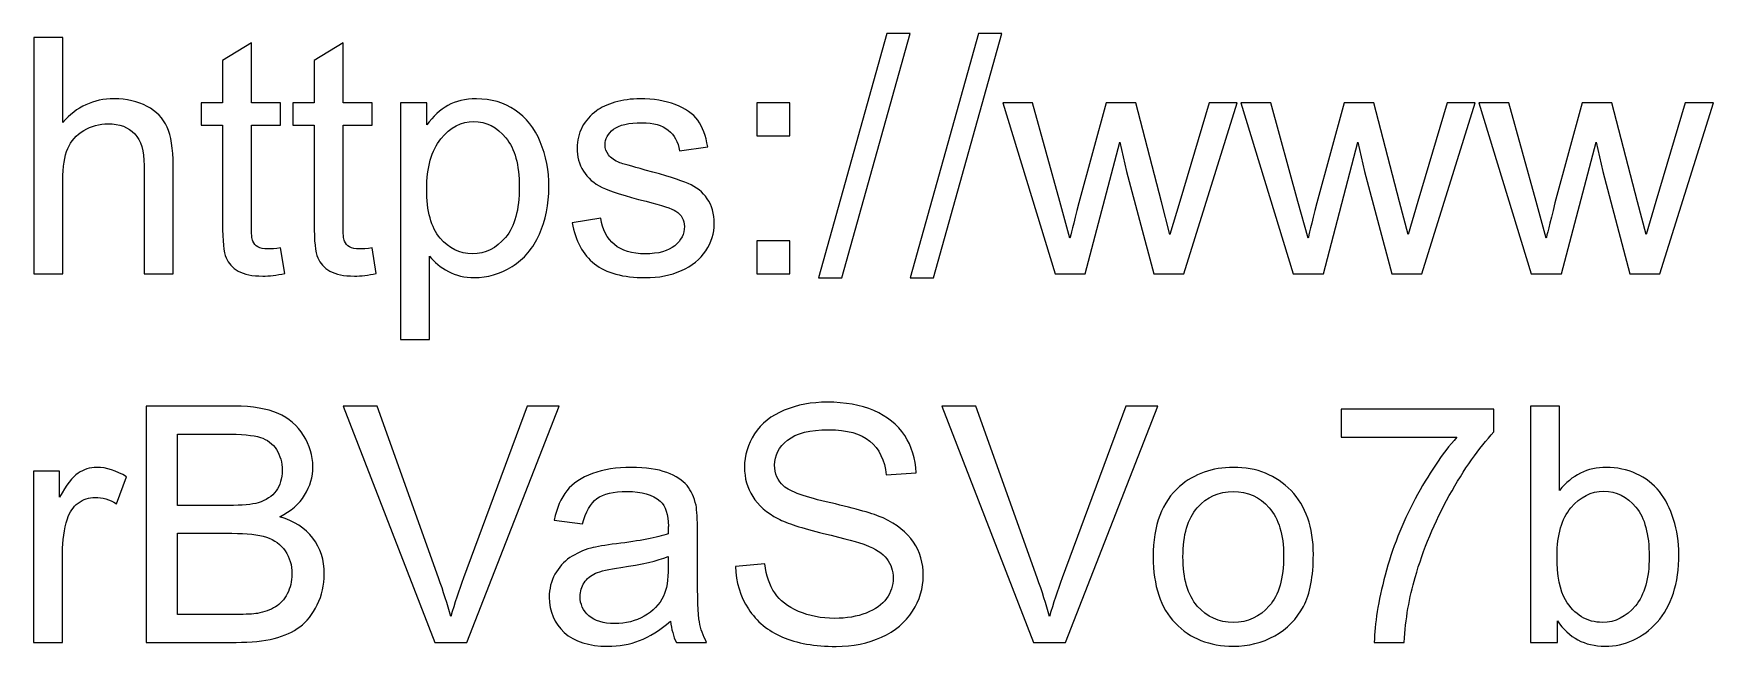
# Model space of a CAD drawing. Header units: centimetres. Extents: x -10.2 to 6.7, y -0.5 to 0.4.
# Drawn here: x -10.218 to -8.062, y -0.388 to 0.398 of the extents above; entities that cross this region are included whole.
import ezdxf

# ---------------------------------------------------------------- set-up
doc = ezdxf.new("R2010")
doc.units = ezdxf.units.CM
doc.header["$MEASUREMENT"] = 0
doc.layers.add('Layer 1', color=7, linetype='Continuous')

msp = doc.modelspace()

# ---------------------------------------------------------------- linework, layer by layer
at = {"layer": 'Layer 1', "color": 250}
for points, knots in [([(-10.21806, 0.08968), (-10.21806, 0.08968), (-10.21806, 0.39271), (-10.21806, 0.39271), (-10.21806, 0.39271), (-10.21806, 0.39271), (-10.18088, 0.39271), (-10.18088, 0.39271), (-10.18088, 0.39271), (-10.18088, 0.39271), (-10.18088, 0.28399), (-10.18088, 0.28399), (-10.18088, 0.28399), (-10.16352, 0.3041), (-10.14158, 0.31419), (-10.11512, 0.31419), (-10.11512, 0.31419), (-10.09889, 0.31419), (-10.08478, 0.31094), (-10.07279, 0.30452), (-10.07279, 0.30452), (-10.06079, 0.29817), (-10.05219, 0.28928), (-10.04703, 0.27799), (-10.04703, 0.27799), (-10.04188, 0.2667), (-10.03927, 0.25026), (-10.03927, 0.22881), (-10.03927, 0.22881), (-10.03927, 0.22881), (-10.03927, 0.08968), (-10.03927, 0.08968), (-10.03927, 0.08968), (-10.03927, 0.08968), (-10.07653, 0.08968), (-10.07653, 0.08968), (-10.07653, 0.08968), (-10.07653, 0.08968), (-10.07653, 0.22881), (-10.07653, 0.22881), (-10.07653, 0.22881), (-10.07653, 0.24737), (-10.08055, 0.26092), (-10.08859, 0.26938), (-10.08859, 0.26938), (-10.09664, 0.27785), (-10.10806, 0.28215), (-10.12281, 0.28215), (-10.12281, 0.28215), (-10.13382, 0.28215), (-10.14419, 0.27926), (-10.15393, 0.27355), (-10.15393, 0.27355), (-10.16366, 0.26783), (-10.17058, 0.26007), (-10.17467, 0.25026), (-10.17467, 0.25026), (-10.17883, 0.24053), (-10.18088, 0.22698), (-10.18088, 0.20976), (-10.18088, 0.20976), (-10.18088, 0.20976), (-10.18088, 0.08968), (-10.18088, 0.08968), (-10.18088, 0.08968), (-10.18088, 0.08968), (-10.21806, 0.08968), (-10.21806, 0.08968)], [0, 0, 0, 0, 0.0588235, 0.0588235, 0.0588235, 0.0588235, 0.1176471, 0.1176471, 0.1176471, 0.1176471, 0.1764706, 0.1764706, 0.1764706, 0.1764706, 0.2352941, 0.2352941, 0.2352941, 0.2352941, 0.2941176, 0.2941176, 0.2941176, 0.2941176, 0.3529412, 0.3529412, 0.3529412, 0.3529412, 0.4117647, 0.4117647, 0.4117647, 0.4117647, 0.4705882, 0.4705882, 0.4705882, 0.4705882, 0.5294118, 0.5294118, 0.5294118, 0.5294118, 0.5882353, 0.5882353, 0.5882353, 0.5882353, 0.6470588, 0.6470588, 0.6470588, 0.6470588, 0.7058824, 0.7058824, 0.7058824, 0.7058824, 0.7647059, 0.7647059, 0.7647059, 0.7647059, 0.8235294, 0.8235294, 0.8235294, 0.8235294, 0.8823529, 0.8823529, 0.8823529, 0.8823529, 0.9411765, 0.9411765, 0.9411765, 0.9411765, 1, 1, 1, 1]), ([(-9.21059, 0.08453), (-9.21059, 0.08453), (-9.12275, 0.39786), (-9.12275, 0.39786), (-9.12275, 0.39786), (-9.12275, 0.39786), (-9.09297, 0.39786), (-9.09297, 0.39786), (-9.09297, 0.39786), (-9.09297, 0.39786), (-9.1806, 0.08453), (-9.1806, 0.08453), (-9.1806, 0.08453), (-9.1806, 0.08453), (-9.21059, 0.08453), (-9.21059, 0.08453)], [0, 0, 0, 0, 0.25, 0.25, 0.25, 0.25, 0.5, 0.5, 0.5, 0.5, 0.75, 0.75, 0.75, 0.75, 1, 1, 1, 1]), ([(-9.09297, 0.08453), (-9.09297, 0.08453), (-9.00513, 0.39786), (-9.00513, 0.39786), (-9.00513, 0.39786), (-9.00513, 0.39786), (-8.97535, 0.39786), (-8.97535, 0.39786), (-8.97535, 0.39786), (-8.97535, 0.39786), (-9.06298, 0.08453), (-9.06298, 0.08453), (-9.06298, 0.08453), (-9.06298, 0.08453), (-9.09297, 0.08453), (-9.09297, 0.08453)], [0, 0, 0, 0, 0.25, 0.25, 0.25, 0.25, 0.5, 0.5, 0.5, 0.5, 0.75, 0.75, 0.75, 0.75, 1, 1, 1, 1]), ([(-9.90141, 0.12298), (-9.90141, 0.12298), (-9.89605, 0.0901), (-9.89605, 0.0901), (-9.89605, 0.0901), (-9.90649, 0.08792), (-9.91588, 0.08679), (-9.92413, 0.08679), (-9.92413, 0.08679), (-9.93768, 0.08679), (-9.94812, 0.0889), (-9.9556, 0.09321), (-9.9556, 0.09321), (-9.96301, 0.09744), (-9.96823, 0.10309), (-9.97126, 0.11007), (-9.97126, 0.11007), (-9.97429, 0.11698), (-9.97585, 0.13166), (-9.97585, 0.15396), (-9.97585, 0.15396), (-9.97585, 0.15396), (-9.97585, 0.28025), (-9.97585, 0.28025), (-9.97585, 0.28025), (-9.97585, 0.28025), (-10.00315, 0.28025), (-10.00315, 0.28025), (-10.00315, 0.28025), (-10.00315, 0.28025), (-10.00315, 0.30918), (-10.00315, 0.30918), (-10.00315, 0.30918), (-10.00315, 0.30918), (-9.97585, 0.30918), (-9.97585, 0.30918), (-9.97585, 0.30918), (-9.97585, 0.30918), (-9.97585, 0.36357), (-9.97585, 0.36357), (-9.97585, 0.36357), (-9.97585, 0.36357), (-9.93881, 0.38587), (-9.93881, 0.38587), (-9.93881, 0.38587), (-9.93881, 0.38587), (-9.93881, 0.30918), (-9.93881, 0.30918), (-9.93881, 0.30918), (-9.93881, 0.30918), (-9.90141, 0.30918), (-9.90141, 0.30918), (-9.90141, 0.30918), (-9.90141, 0.30918), (-9.90141, 0.28025), (-9.90141, 0.28025), (-9.90141, 0.28025), (-9.90141, 0.28025), (-9.93881, 0.28025), (-9.93881, 0.28025), (-9.93881, 0.28025), (-9.93881, 0.28025), (-9.93881, 0.15191), (-9.93881, 0.15191), (-9.93881, 0.15191), (-9.93881, 0.14126), (-9.93817, 0.13448), (-9.9369, 0.13145), (-9.9369, 0.13145), (-9.93556, 0.12841), (-9.93344, 0.12602), (-9.93048, 0.12418), (-9.93048, 0.12418), (-9.92752, 0.12242), (-9.92328, 0.1215), (-9.91778, 0.1215), (-9.91778, 0.1215), (-9.91362, 0.1215), (-9.90818, 0.12199), (-9.90141, 0.12298)], [0, 0, 0, 0, 0.05, 0.05, 0.05, 0.05, 0.1, 0.1, 0.1, 0.1, 0.15, 0.15, 0.15, 0.15, 0.2, 0.2, 0.2, 0.2, 0.25, 0.25, 0.25, 0.25, 0.3, 0.3, 0.3, 0.3, 0.35, 0.35, 0.35, 0.35, 0.4, 0.4, 0.4, 0.4, 0.45, 0.45, 0.45, 0.45, 0.5, 0.5, 0.5, 0.5, 0.55, 0.55, 0.55, 0.55, 0.6, 0.6, 0.6, 0.6, 0.65, 0.65, 0.65, 0.65, 0.7, 0.7, 0.7, 0.7, 0.75, 0.75, 0.75, 0.75, 0.8, 0.8, 0.8, 0.8, 0.85, 0.85, 0.85, 0.85, 0.9, 0.9, 0.9, 0.9, 0.95, 0.95, 0.95, 0.95, 1, 1, 1, 1]), ([(-9.78379, 0.12298), (-9.78379, 0.12298), (-9.77843, 0.0901), (-9.77843, 0.0901), (-9.77843, 0.0901), (-9.78887, 0.08792), (-9.79826, 0.08679), (-9.80651, 0.08679), (-9.80651, 0.08679), (-9.82006, 0.08679), (-9.8305, 0.0889), (-9.83798, 0.09321), (-9.83798, 0.09321), (-9.84539, 0.09744), (-9.85061, 0.10309), (-9.85364, 0.11007), (-9.85364, 0.11007), (-9.85667, 0.11698), (-9.85823, 0.13166), (-9.85823, 0.15396), (-9.85823, 0.15396), (-9.85823, 0.15396), (-9.85823, 0.28025), (-9.85823, 0.28025), (-9.85823, 0.28025), (-9.85823, 0.28025), (-9.88553, 0.28025), (-9.88553, 0.28025), (-9.88553, 0.28025), (-9.88553, 0.28025), (-9.88553, 0.30918), (-9.88553, 0.30918), (-9.88553, 0.30918), (-9.88553, 0.30918), (-9.85823, 0.30918), (-9.85823, 0.30918), (-9.85823, 0.30918), (-9.85823, 0.30918), (-9.85823, 0.36357), (-9.85823, 0.36357), (-9.85823, 0.36357), (-9.85823, 0.36357), (-9.82119, 0.38587), (-9.82119, 0.38587), (-9.82119, 0.38587), (-9.82119, 0.38587), (-9.82119, 0.30918), (-9.82119, 0.30918), (-9.82119, 0.30918), (-9.82119, 0.30918), (-9.78379, 0.30918), (-9.78379, 0.30918), (-9.78379, 0.30918), (-9.78379, 0.30918), (-9.78379, 0.28025), (-9.78379, 0.28025), (-9.78379, 0.28025), (-9.78379, 0.28025), (-9.82119, 0.28025), (-9.82119, 0.28025), (-9.82119, 0.28025), (-9.82119, 0.28025), (-9.82119, 0.15191), (-9.82119, 0.15191), (-9.82119, 0.15191), (-9.82119, 0.14126), (-9.82055, 0.13448), (-9.81928, 0.13145), (-9.81928, 0.13145), (-9.81794, 0.12841), (-9.81582, 0.12602), (-9.81286, 0.12418), (-9.81286, 0.12418), (-9.8099, 0.12242), (-9.80566, 0.1215), (-9.80016, 0.1215), (-9.80016, 0.1215), (-9.796, 0.1215), (-9.79056, 0.12199), (-9.78379, 0.12298)], [0, 0, 0, 0, 0.05, 0.05, 0.05, 0.05, 0.1, 0.1, 0.1, 0.1, 0.15, 0.15, 0.15, 0.15, 0.2, 0.2, 0.2, 0.2, 0.25, 0.25, 0.25, 0.25, 0.3, 0.3, 0.3, 0.3, 0.35, 0.35, 0.35, 0.35, 0.4, 0.4, 0.4, 0.4, 0.45, 0.45, 0.45, 0.45, 0.5, 0.5, 0.5, 0.5, 0.55, 0.55, 0.55, 0.55, 0.6, 0.6, 0.6, 0.6, 0.65, 0.65, 0.65, 0.65, 0.7, 0.7, 0.7, 0.7, 0.75, 0.75, 0.75, 0.75, 0.8, 0.8, 0.8, 0.8, 0.85, 0.85, 0.85, 0.85, 0.9, 0.9, 0.9, 0.9, 0.95, 0.95, 0.95, 0.95, 1, 1, 1, 1]), ([(-9.74738, 0.00558), (-9.74738, 0.00558), (-9.74738, 0.30918), (-9.74738, 0.30918), (-9.74738, 0.30918), (-9.74738, 0.30918), (-9.71351, 0.30918), (-9.71351, 0.30918), (-9.71351, 0.30918), (-9.71351, 0.30918), (-9.71351, 0.28067), (-9.71351, 0.28067), (-9.71351, 0.28067), (-9.70554, 0.29182), (-9.69651, 0.30022), (-9.68642, 0.30579), (-9.68642, 0.30579), (-9.6764, 0.31136), (-9.6642, 0.31419), (-9.64987, 0.31419), (-9.64987, 0.31419), (-9.63111, 0.31419), (-9.6146, 0.30932), (-9.60027, 0.29972), (-9.60027, 0.29972), (-9.58588, 0.29006), (-9.57508, 0.27644), (-9.56782, 0.25887), (-9.56782, 0.25887), (-9.56048, 0.2413), (-9.55681, 0.22204), (-9.55681, 0.20109), (-9.55681, 0.20109), (-9.55681, 0.17865), (-9.56083, 0.1584), (-9.56895, 0.14041), (-9.56895, 0.14041), (-9.57699, 0.12242), (-9.5887, 0.10866), (-9.60408, 0.09906), (-9.60408, 0.09906), (-9.61946, 0.08954), (-9.63562, 0.08474), (-9.65255, 0.08474), (-9.65255, 0.08474), (-9.66497, 0.08474), (-9.67605, 0.08735), (-9.68593, 0.09257), (-9.68593, 0.09257), (-9.6958, 0.09779), (-9.70385, 0.10443), (-9.7102, 0.1124), (-9.7102, 0.1124), (-9.7102, 0.1124), (-9.7102, 0.00558), (-9.7102, 0.00558), (-9.7102, 0.00558), (-9.7102, 0.00558), (-9.74738, 0.00558), (-9.74738, 0.00558)], [0, 0, 0, 0, 0.0666667, 0.0666667, 0.0666667, 0.0666667, 0.1333333, 0.1333333, 0.1333333, 0.1333333, 0.2, 0.2, 0.2, 0.2, 0.2666667, 0.2666667, 0.2666667, 0.2666667, 0.3333333, 0.3333333, 0.3333333, 0.3333333, 0.4, 0.4, 0.4, 0.4, 0.4666667, 0.4666667, 0.4666667, 0.4666667, 0.5333333, 0.5333333, 0.5333333, 0.5333333, 0.6, 0.6, 0.6, 0.6, 0.6666667, 0.6666667, 0.6666667, 0.6666667, 0.7333333, 0.7333333, 0.7333333, 0.7333333, 0.8, 0.8, 0.8, 0.8, 0.8666667, 0.8666667, 0.8666667, 0.8666667, 0.9333333, 0.9333333, 0.9333333, 0.9333333, 1, 1, 1, 1]), ([(-9.52683, 0.15523), (-9.52683, 0.15523), (-9.49007, 0.16101), (-9.49007, 0.16101), (-9.49007, 0.16101), (-9.48802, 0.14627), (-9.48224, 0.13498), (-9.47278, 0.12707), (-9.47278, 0.12707), (-9.4634, 0.11924), (-9.4502, 0.11529), (-9.4332, 0.11529), (-9.4332, 0.11529), (-9.41613, 0.11529), (-9.40343, 0.11882), (-9.39517, 0.12573), (-9.39517, 0.12573), (-9.38692, 0.13272), (-9.38275, 0.1409), (-9.38275, 0.15022), (-9.38275, 0.15022), (-9.38275, 0.15868), (-9.38642, 0.16524), (-9.39376, 0.17011), (-9.39376, 0.17011), (-9.39884, 0.17343), (-9.41154, 0.17759), (-9.43179, 0.18267), (-9.43179, 0.18267), (-9.45902, 0.18959), (-9.478, 0.19551), (-9.48852, 0.20059), (-9.48852, 0.20059), (-9.49903, 0.2056), (-9.50707, 0.21259), (-9.5125, 0.22148), (-9.5125, 0.22148), (-9.51794, 0.23037), (-9.52069, 0.24017), (-9.52069, 0.2509), (-9.52069, 0.2509), (-9.52069, 0.26071), (-9.51843, 0.26974), (-9.51392, 0.27806), (-9.51392, 0.27806), (-9.50947, 0.28646), (-9.50333, 0.29337), (-9.49564, 0.29888), (-9.49564, 0.29888), (-9.48986, 0.30311), (-9.48195, 0.30678), (-9.47201, 0.30974), (-9.47201, 0.30974), (-9.46199, 0.3127), (-9.45126, 0.31419), (-9.43983, 0.31419), (-9.43983, 0.31419), (-9.42262, 0.31419), (-9.40752, 0.31165), (-9.39447, 0.30671), (-9.39447, 0.30671), (-9.38141, 0.30177), (-9.37182, 0.29507), (-9.36561, 0.2866), (-9.36561, 0.2866), (-9.3594, 0.27806), (-9.35517, 0.26677), (-9.35284, 0.25259), (-9.35284, 0.25259), (-9.35284, 0.25259), (-9.38917, 0.24758), (-9.38917, 0.24758), (-9.38917, 0.24758), (-9.39087, 0.25887), (-9.39567, 0.26769), (-9.40357, 0.27404), (-9.40357, 0.27404), (-9.41147, 0.28039), (-9.42269, 0.28357), (-9.43715, 0.28357), (-9.43715, 0.28357), (-9.45423, 0.28357), (-9.46643, 0.28074), (-9.4737, 0.2751), (-9.4737, 0.2751), (-9.48104, 0.26945), (-9.48471, 0.26282), (-9.48471, 0.25527), (-9.48471, 0.25527), (-9.48471, 0.2504), (-9.48315, 0.2461), (-9.48012, 0.24222), (-9.48012, 0.24222), (-9.47709, 0.2382), (-9.47236, 0.23495), (-9.46587, 0.23227), (-9.46587, 0.23227), (-9.46213, 0.23093), (-9.45119, 0.22776), (-9.43299, 0.22282), (-9.43299, 0.22282), (-9.40667, 0.21576), (-9.38833, 0.21005), (-9.37796, 0.20553), (-9.37796, 0.20553), (-9.36751, 0.20109), (-9.35933, 0.19452), (-9.3534, 0.18599), (-9.3534, 0.18599), (-9.34748, 0.17745), (-9.34451, 0.16687), (-9.34451, 0.15417), (-9.34451, 0.15417), (-9.34451, 0.14175), (-9.34818, 0.13011), (-9.35538, 0.1191), (-9.35538, 0.1191), (-9.36265, 0.10817), (-9.37309, 0.0997), (-9.38671, 0.0937), (-9.38671, 0.0937), (-9.40032, 0.0877), (-9.41577, 0.08474), (-9.43299, 0.08474), (-9.43299, 0.08474), (-9.46156, 0.08474), (-9.48329, 0.09067), (-9.49825, 0.10252), (-9.49825, 0.10252), (-9.51321, 0.11437), (-9.52274, 0.13194), (-9.52683, 0.15523)], [0, 0, 0, 0, 0.030303, 0.030303, 0.030303, 0.030303, 0.0606061, 0.0606061, 0.0606061, 0.0606061, 0.0909091, 0.0909091, 0.0909091, 0.0909091, 0.1212121, 0.1212121, 0.1212121, 0.1212121, 0.1515152, 0.1515152, 0.1515152, 0.1515152, 0.1818182, 0.1818182, 0.1818182, 0.1818182, 0.2121212, 0.2121212, 0.2121212, 0.2121212, 0.2424242, 0.2424242, 0.2424242, 0.2424242, 0.2727273, 0.2727273, 0.2727273, 0.2727273, 0.3030303, 0.3030303, 0.3030303, 0.3030303, 0.3333333, 0.3333333, 0.3333333, 0.3333333, 0.3636364, 0.3636364, 0.3636364, 0.3636364, 0.3939394, 0.3939394, 0.3939394, 0.3939394, 0.4242424, 0.4242424, 0.4242424, 0.4242424, 0.4545455, 0.4545455, 0.4545455, 0.4545455, 0.4848485, 0.4848485, 0.4848485, 0.4848485, 0.5151515, 0.5151515, 0.5151515, 0.5151515, 0.5454545, 0.5454545, 0.5454545, 0.5454545, 0.5757576, 0.5757576, 0.5757576, 0.5757576, 0.6060606, 0.6060606, 0.6060606, 0.6060606, 0.6363636, 0.6363636, 0.6363636, 0.6363636, 0.6666667, 0.6666667, 0.6666667, 0.6666667, 0.6969697, 0.6969697, 0.6969697, 0.6969697, 0.7272727, 0.7272727, 0.7272727, 0.7272727, 0.7575758, 0.7575758, 0.7575758, 0.7575758, 0.7878788, 0.7878788, 0.7878788, 0.7878788, 0.8181818, 0.8181818, 0.8181818, 0.8181818, 0.8484848, 0.8484848, 0.8484848, 0.8484848, 0.8787879, 0.8787879, 0.8787879, 0.8787879, 0.9090909, 0.9090909, 0.9090909, 0.9090909, 0.9393939, 0.9393939, 0.9393939, 0.9393939, 0.969697, 0.969697, 0.969697, 0.969697, 1, 1, 1, 1]), ([(-9.28997, 0.26684), (-9.28997, 0.26684), (-9.28997, 0.30918), (-9.28997, 0.30918), (-9.28997, 0.30918), (-9.28997, 0.30918), (-9.24757, 0.30918), (-9.24757, 0.30918), (-9.24757, 0.30918), (-9.24757, 0.30918), (-9.24757, 0.26684), (-9.24757, 0.26684), (-9.24757, 0.26684), (-9.24757, 0.26684), (-9.28997, 0.26684), (-9.28997, 0.26684)], [0, 0, 0, 0, 0.25, 0.25, 0.25, 0.25, 0.5, 0.5, 0.5, 0.5, 0.75, 0.75, 0.75, 0.75, 1, 1, 1, 1]), ([(-8.90691, 0.08968), (-8.90691, 0.08968), (-8.97408, 0.30918), (-8.97408, 0.30918), (-8.97408, 0.30918), (-8.97408, 0.30918), (-8.93563, 0.30918), (-8.93563, 0.30918), (-8.93563, 0.30918), (-8.93563, 0.30918), (-8.9007, 0.18246), (-8.9007, 0.18246), (-8.9007, 0.18246), (-8.9007, 0.18246), (-8.88772, 0.13533), (-8.88772, 0.13533), (-8.88772, 0.13533), (-8.88716, 0.13773), (-8.88335, 0.15283), (-8.87636, 0.18063), (-8.87636, 0.18063), (-8.87636, 0.18063), (-8.84144, 0.30918), (-8.84144, 0.30918), (-8.84144, 0.30918), (-8.84144, 0.30918), (-8.8032, 0.30918), (-8.8032, 0.30918), (-8.8032, 0.30918), (-8.8032, 0.30918), (-8.77032, 0.1819), (-8.77032, 0.1819), (-8.77032, 0.1819), (-8.77032, 0.1819), (-8.75931, 0.13992), (-8.75931, 0.13992), (-8.75931, 0.13992), (-8.75931, 0.13992), (-8.74675, 0.18232), (-8.74675, 0.18232), (-8.74675, 0.18232), (-8.74675, 0.18232), (-8.70915, 0.30918), (-8.70915, 0.30918), (-8.70915, 0.30918), (-8.70915, 0.30918), (-8.67295, 0.30918), (-8.67295, 0.30918), (-8.67295, 0.30918), (-8.67295, 0.30918), (-8.7416, 0.08968), (-8.7416, 0.08968), (-8.7416, 0.08968), (-8.7416, 0.08968), (-8.78019, 0.08968), (-8.78019, 0.08968), (-8.78019, 0.08968), (-8.78019, 0.08968), (-8.81512, 0.22112), (-8.81512, 0.22112), (-8.81512, 0.22112), (-8.81512, 0.22112), (-8.82366, 0.25859), (-8.82366, 0.25859), (-8.82366, 0.25859), (-8.82366, 0.25859), (-8.86804, 0.08968), (-8.86804, 0.08968), (-8.86804, 0.08968), (-8.86804, 0.08968), (-8.90691, 0.08968), (-8.90691, 0.08968)], [0, 0, 0, 0, 0.0555556, 0.0555556, 0.0555556, 0.0555556, 0.1111111, 0.1111111, 0.1111111, 0.1111111, 0.1666667, 0.1666667, 0.1666667, 0.1666667, 0.2222222, 0.2222222, 0.2222222, 0.2222222, 0.2777778, 0.2777778, 0.2777778, 0.2777778, 0.3333333, 0.3333333, 0.3333333, 0.3333333, 0.3888889, 0.3888889, 0.3888889, 0.3888889, 0.4444444, 0.4444444, 0.4444444, 0.4444444, 0.5, 0.5, 0.5, 0.5, 0.5555556, 0.5555556, 0.5555556, 0.5555556, 0.6111111, 0.6111111, 0.6111111, 0.6111111, 0.6666667, 0.6666667, 0.6666667, 0.6666667, 0.7222222, 0.7222222, 0.7222222, 0.7222222, 0.7777778, 0.7777778, 0.7777778, 0.7777778, 0.8333333, 0.8333333, 0.8333333, 0.8333333, 0.8888889, 0.8888889, 0.8888889, 0.8888889, 0.9444444, 0.9444444, 0.9444444, 0.9444444, 1, 1, 1, 1]), ([(-8.6012, 0.08968), (-8.6012, 0.08968), (-8.66837, 0.30918), (-8.66837, 0.30918), (-8.66837, 0.30918), (-8.66837, 0.30918), (-8.62992, 0.30918), (-8.62992, 0.30918), (-8.62992, 0.30918), (-8.62992, 0.30918), (-8.59499, 0.18246), (-8.59499, 0.18246), (-8.59499, 0.18246), (-8.59499, 0.18246), (-8.58201, 0.13533), (-8.58201, 0.13533), (-8.58201, 0.13533), (-8.58145, 0.13773), (-8.57764, 0.15283), (-8.57065, 0.18063), (-8.57065, 0.18063), (-8.57065, 0.18063), (-8.53573, 0.30918), (-8.53573, 0.30918), (-8.53573, 0.30918), (-8.53573, 0.30918), (-8.49749, 0.30918), (-8.49749, 0.30918), (-8.49749, 0.30918), (-8.49749, 0.30918), (-8.46461, 0.1819), (-8.46461, 0.1819), (-8.46461, 0.1819), (-8.46461, 0.1819), (-8.4536, 0.13992), (-8.4536, 0.13992), (-8.4536, 0.13992), (-8.4536, 0.13992), (-8.44104, 0.18232), (-8.44104, 0.18232), (-8.44104, 0.18232), (-8.44104, 0.18232), (-8.40344, 0.30918), (-8.40344, 0.30918), (-8.40344, 0.30918), (-8.40344, 0.30918), (-8.36724, 0.30918), (-8.36724, 0.30918), (-8.36724, 0.30918), (-8.36724, 0.30918), (-8.43589, 0.08968), (-8.43589, 0.08968), (-8.43589, 0.08968), (-8.43589, 0.08968), (-8.47448, 0.08968), (-8.47448, 0.08968), (-8.47448, 0.08968), (-8.47448, 0.08968), (-8.50941, 0.22112), (-8.50941, 0.22112), (-8.50941, 0.22112), (-8.50941, 0.22112), (-8.51795, 0.25859), (-8.51795, 0.25859), (-8.51795, 0.25859), (-8.51795, 0.25859), (-8.56233, 0.08968), (-8.56233, 0.08968), (-8.56233, 0.08968), (-8.56233, 0.08968), (-8.6012, 0.08968), (-8.6012, 0.08968)], [0, 0, 0, 0, 0.0555556, 0.0555556, 0.0555556, 0.0555556, 0.1111111, 0.1111111, 0.1111111, 0.1111111, 0.1666667, 0.1666667, 0.1666667, 0.1666667, 0.2222222, 0.2222222, 0.2222222, 0.2222222, 0.2777778, 0.2777778, 0.2777778, 0.2777778, 0.3333333, 0.3333333, 0.3333333, 0.3333333, 0.3888889, 0.3888889, 0.3888889, 0.3888889, 0.4444444, 0.4444444, 0.4444444, 0.4444444, 0.5, 0.5, 0.5, 0.5, 0.5555556, 0.5555556, 0.5555556, 0.5555556, 0.6111111, 0.6111111, 0.6111111, 0.6111111, 0.6666667, 0.6666667, 0.6666667, 0.6666667, 0.7222222, 0.7222222, 0.7222222, 0.7222222, 0.7777778, 0.7777778, 0.7777778, 0.7777778, 0.8333333, 0.8333333, 0.8333333, 0.8333333, 0.8888889, 0.8888889, 0.8888889, 0.8888889, 0.9444444, 0.9444444, 0.9444444, 0.9444444, 1, 1, 1, 1]), ([(-8.29549, 0.08968), (-8.29549, 0.08968), (-8.36266, 0.30918), (-8.36266, 0.30918), (-8.36266, 0.30918), (-8.36266, 0.30918), (-8.32421, 0.30918), (-8.32421, 0.30918), (-8.32421, 0.30918), (-8.32421, 0.30918), (-8.28928, 0.18246), (-8.28928, 0.18246), (-8.28928, 0.18246), (-8.28928, 0.18246), (-8.2763, 0.13533), (-8.2763, 0.13533), (-8.2763, 0.13533), (-8.27574, 0.13773), (-8.27193, 0.15283), (-8.26494, 0.18063), (-8.26494, 0.18063), (-8.26494, 0.18063), (-8.23002, 0.30918), (-8.23002, 0.30918), (-8.23002, 0.30918), (-8.23002, 0.30918), (-8.19178, 0.30918), (-8.19178, 0.30918), (-8.19178, 0.30918), (-8.19178, 0.30918), (-8.1589, 0.1819), (-8.1589, 0.1819), (-8.1589, 0.1819), (-8.1589, 0.1819), (-8.14789, 0.13992), (-8.14789, 0.13992), (-8.14789, 0.13992), (-8.14789, 0.13992), (-8.13533, 0.18232), (-8.13533, 0.18232), (-8.13533, 0.18232), (-8.13533, 0.18232), (-8.09773, 0.30918), (-8.09773, 0.30918), (-8.09773, 0.30918), (-8.09773, 0.30918), (-8.06153, 0.30918), (-8.06153, 0.30918), (-8.06153, 0.30918), (-8.06153, 0.30918), (-8.13018, 0.08968), (-8.13018, 0.08968), (-8.13018, 0.08968), (-8.13018, 0.08968), (-8.16877, 0.08968), (-8.16877, 0.08968), (-8.16877, 0.08968), (-8.16877, 0.08968), (-8.2037, 0.22112), (-8.2037, 0.22112), (-8.2037, 0.22112), (-8.2037, 0.22112), (-8.21224, 0.25859), (-8.21224, 0.25859), (-8.21224, 0.25859), (-8.21224, 0.25859), (-8.25662, 0.08968), (-8.25662, 0.08968), (-8.25662, 0.08968), (-8.25662, 0.08968), (-8.29549, 0.08968), (-8.29549, 0.08968)], [0, 0, 0, 0, 0.0555556, 0.0555556, 0.0555556, 0.0555556, 0.1111111, 0.1111111, 0.1111111, 0.1111111, 0.1666667, 0.1666667, 0.1666667, 0.1666667, 0.2222222, 0.2222222, 0.2222222, 0.2222222, 0.2777778, 0.2777778, 0.2777778, 0.2777778, 0.3333333, 0.3333333, 0.3333333, 0.3333333, 0.3888889, 0.3888889, 0.3888889, 0.3888889, 0.4444444, 0.4444444, 0.4444444, 0.4444444, 0.5, 0.5, 0.5, 0.5, 0.5555556, 0.5555556, 0.5555556, 0.5555556, 0.6111111, 0.6111111, 0.6111111, 0.6111111, 0.6666667, 0.6666667, 0.6666667, 0.6666667, 0.7222222, 0.7222222, 0.7222222, 0.7222222, 0.7777778, 0.7777778, 0.7777778, 0.7777778, 0.8333333, 0.8333333, 0.8333333, 0.8333333, 0.8888889, 0.8888889, 0.8888889, 0.8888889, 0.9444444, 0.9444444, 0.9444444, 0.9444444, 1, 1, 1, 1]), ([(-9.71373, 0.19819), (-9.71373, 0.16997), (-9.70801, 0.14909), (-9.69658, 0.13554), (-9.69658, 0.13554), (-9.68515, 0.12206), (-9.67125, 0.11529), (-9.65502, 0.11529), (-9.65502, 0.11529), (-9.63851, 0.11529), (-9.62433, 0.12228), (-9.61255, 0.13632), (-9.61255, 0.13632), (-9.60077, 0.15029), (-9.59484, 0.17195), (-9.59484, 0.2013), (-9.59484, 0.2013), (-9.59484, 0.22931), (-9.60063, 0.25019), (-9.61213, 0.26416), (-9.61213, 0.26416), (-9.62363, 0.27806), (-9.63738, 0.28505), (-9.65333, 0.28505), (-9.65333, 0.28505), (-9.66921, 0.28505), (-9.68325, 0.27764), (-9.69545, 0.26282), (-9.69545, 0.26282), (-9.70766, 0.24801), (-9.71373, 0.22642), (-9.71373, 0.19819)], [0, 0, 0, 0, 0.125, 0.125, 0.125, 0.125, 0.25, 0.25, 0.25, 0.25, 0.375, 0.375, 0.375, 0.375, 0.5, 0.5, 0.5, 0.5, 0.625, 0.625, 0.625, 0.625, 0.75, 0.75, 0.75, 0.75, 0.875, 0.875, 0.875, 0.875, 1, 1, 1, 1]), ([(-9.28997, 0.08968), (-9.28997, 0.08968), (-9.28997, 0.13208), (-9.28997, 0.13208), (-9.28997, 0.13208), (-9.28997, 0.13208), (-9.24757, 0.13208), (-9.24757, 0.13208), (-9.24757, 0.13208), (-9.24757, 0.13208), (-9.24757, 0.08968), (-9.24757, 0.08968), (-9.24757, 0.08968), (-9.24757, 0.08968), (-9.28997, 0.08968), (-9.28997, 0.08968)], [0, 0, 0, 0, 0.25, 0.25, 0.25, 0.25, 0.5, 0.5, 0.5, 0.5, 0.75, 0.75, 0.75, 0.75, 1, 1, 1, 1]), ([(-10.07406, -0.38325), (-10.07406, -0.38325), (-10.07406, -0.08022), (-10.07406, -0.08022), (-10.07406, -0.08022), (-10.07406, -0.08022), (-9.96032, -0.08022), (-9.96032, -0.08022), (-9.96032, -0.08022), (-9.93718, -0.08022), (-9.91862, -0.08332), (-9.90465, -0.08939), (-9.90465, -0.08939), (-9.89061, -0.09553), (-9.87968, -0.10498), (-9.87178, -0.11775), (-9.87178, -0.11775), (-9.86387, -0.13045), (-9.85985, -0.14379), (-9.85985, -0.15776), (-9.85985, -0.15776), (-9.85985, -0.17067), (-9.86338, -0.18287), (-9.87043, -0.1943), (-9.87043, -0.1943), (-9.87742, -0.20573), (-9.88807, -0.21498), (-9.90225, -0.22203), (-9.90225, -0.22203), (-9.88391, -0.22739), (-9.86987, -0.23657), (-9.85999, -0.24948), (-9.85999, -0.24948), (-9.85011, -0.26246), (-9.84518, -0.27777), (-9.84518, -0.29541), (-9.84518, -0.29541), (-9.84518, -0.30959), (-9.84821, -0.32278), (-9.85421, -0.33499), (-9.85421, -0.33499), (-9.8602, -0.3472), (-9.86761, -0.35658), (-9.87643, -0.36321), (-9.87643, -0.36321), (-9.88525, -0.36984), (-9.89633, -0.37478), (-9.90959, -0.37817), (-9.90959, -0.37817), (-9.92286, -0.38156), (-9.93916, -0.38325), (-9.95849, -0.38325), (-9.95849, -0.38325), (-9.95849, -0.38325), (-10.07406, -0.38325), (-10.07406, -0.38325)], [0, 0, 0, 0, 0.0714286, 0.0714286, 0.0714286, 0.0714286, 0.1428571, 0.1428571, 0.1428571, 0.1428571, 0.2142857, 0.2142857, 0.2142857, 0.2142857, 0.2857143, 0.2857143, 0.2857143, 0.2857143, 0.3571429, 0.3571429, 0.3571429, 0.3571429, 0.4285714, 0.4285714, 0.4285714, 0.4285714, 0.5, 0.5, 0.5, 0.5, 0.5714286, 0.5714286, 0.5714286, 0.5714286, 0.6428571, 0.6428571, 0.6428571, 0.6428571, 0.7142857, 0.7142857, 0.7142857, 0.7142857, 0.7857143, 0.7857143, 0.7857143, 0.7857143, 0.8571429, 0.8571429, 0.8571429, 0.8571429, 0.9285714, 0.9285714, 0.9285714, 0.9285714, 1, 1, 1, 1]), ([(-9.70343, -0.38325), (-9.70343, -0.38325), (-9.82084, -0.08022), (-9.82084, -0.08022), (-9.82084, -0.08022), (-9.82084, -0.08022), (-9.77737, -0.08022), (-9.77737, -0.08022), (-9.77737, -0.08022), (-9.77737, -0.08022), (-9.69863, -0.30035), (-9.69863, -0.30035), (-9.69863, -0.30035), (-9.69228, -0.31799), (-9.68699, -0.33457), (-9.68276, -0.34995), (-9.68276, -0.34995), (-9.67803, -0.33344), (-9.6726, -0.31693), (-9.66639, -0.30035), (-9.66639, -0.30035), (-9.66639, -0.30035), (-9.58455, -0.08022), (-9.58455, -0.08022), (-9.58455, -0.08022), (-9.58455, -0.08022), (-9.54362, -0.08022), (-9.54362, -0.08022), (-9.54362, -0.08022), (-9.54362, -0.08022), (-9.6623, -0.38325), (-9.6623, -0.38325), (-9.6623, -0.38325), (-9.6623, -0.38325), (-9.70343, -0.38325), (-9.70343, -0.38325)], [0, 0, 0, 0, 0.1111111, 0.1111111, 0.1111111, 0.1111111, 0.2222222, 0.2222222, 0.2222222, 0.2222222, 0.3333333, 0.3333333, 0.3333333, 0.3333333, 0.4444444, 0.4444444, 0.4444444, 0.4444444, 0.5555556, 0.5555556, 0.5555556, 0.5555556, 0.6666667, 0.6666667, 0.6666667, 0.6666667, 0.7777778, 0.7777778, 0.7777778, 0.7777778, 0.8888889, 0.8888889, 0.8888889, 0.8888889, 1, 1, 1, 1]), ([(-9.31722, -0.28588), (-9.31722, -0.28588), (-9.2794, -0.28257), (-9.2794, -0.28257), (-9.2794, -0.28257), (-9.27764, -0.29774), (-9.27348, -0.31016), (-9.26691, -0.31989), (-9.26691, -0.31989), (-9.26035, -0.32963), (-9.25019, -0.33746), (-9.23643, -0.34346), (-9.23643, -0.34346), (-9.22268, -0.34945), (-9.20715, -0.35242), (-9.18994, -0.35242), (-9.18994, -0.35242), (-9.17463, -0.35242), (-9.16115, -0.35016), (-9.14944, -0.34564), (-9.14944, -0.34564), (-9.13773, -0.34106), (-9.12898, -0.33485), (-9.12326, -0.32695), (-9.12326, -0.32695), (-9.11755, -0.31897), (-9.11466, -0.31037), (-9.11466, -0.30098), (-9.11466, -0.30098), (-9.11466, -0.29146), (-9.11741, -0.2832), (-9.12298, -0.27608), (-9.12298, -0.27608), (-9.12849, -0.26895), (-9.13759, -0.26302), (-9.15022, -0.25823), (-9.15022, -0.25823), (-9.1584, -0.25505), (-9.17632, -0.25011), (-9.20419, -0.24341), (-9.20419, -0.24341), (-9.23199, -0.23671), (-9.25153, -0.23043), (-9.26268, -0.2245), (-9.26268, -0.2245), (-9.27714, -0.21695), (-9.28794, -0.2075), (-9.29507, -0.19628), (-9.29507, -0.19628), (-9.30212, -0.18506), (-9.30565, -0.1725), (-9.30565, -0.15853), (-9.30565, -0.15853), (-9.30565, -0.14329), (-9.30135, -0.12897), (-9.29267, -0.11571), (-9.29267, -0.11571), (-9.28399, -0.10237), (-9.27129, -0.09228), (-9.25464, -0.08537), (-9.25464, -0.08537), (-9.23792, -0.07852), (-9.21943, -0.07507), (-9.19904, -0.07507), (-9.19904, -0.07507), (-9.17653, -0.07507), (-9.15678, -0.07866), (-9.13956, -0.08593), (-9.13956, -0.08593), (-9.12242, -0.09313), (-9.10922, -0.10378), (-9.09998, -0.11782), (-9.09998, -0.11782), (-9.09081, -0.13186), (-9.0858, -0.14781), (-9.08509, -0.16559), (-9.08509, -0.16559), (-9.08509, -0.16559), (-9.12355, -0.16848), (-9.12355, -0.16848), (-9.12355, -0.16848), (-9.12566, -0.14936), (-9.13265, -0.13483), (-9.14457, -0.12509), (-9.14457, -0.12509), (-9.1565, -0.11528), (-9.17406, -0.11041), (-9.19735, -0.11041), (-9.19735, -0.11041), (-9.22162, -0.11041), (-9.23926, -0.11486), (-9.2504, -0.12375), (-9.2504, -0.12375), (-9.26148, -0.13264), (-9.26706, -0.14336), (-9.26706, -0.15585), (-9.26706, -0.15585), (-9.26706, -0.16679), (-9.2631, -0.17575), (-9.25527, -0.18273), (-9.25527, -0.18273), (-9.24751, -0.18979), (-9.2274, -0.19698), (-9.19481, -0.20432), (-9.19481, -0.20432), (-9.16221, -0.21173), (-9.13984, -0.21815), (-9.12771, -0.22365), (-9.12771, -0.22365), (-9.11007, -0.23184), (-9.09702, -0.24214), (-9.08862, -0.25456), (-9.08862, -0.25456), (-9.08023, -0.26705), (-9.07606, -0.28144), (-9.07606, -0.29767), (-9.07606, -0.29767), (-9.07606, -0.31382), (-9.08065, -0.32899), (-9.08989, -0.34325), (-9.08989, -0.34325), (-9.09913, -0.3575), (-9.1124, -0.36857), (-9.12968, -0.37655), (-9.12968, -0.37655), (-9.14697, -0.38445), (-9.16644, -0.3884), (-9.18803, -0.3884), (-9.18803, -0.3884), (-9.21548, -0.3884), (-9.23848, -0.38445), (-9.25697, -0.37641), (-9.25697, -0.37641), (-9.27552, -0.36843), (-9.29006, -0.35644), (-9.30064, -0.34035), (-9.30064, -0.34035), (-9.31115, -0.32434), (-9.31673, -0.30613), (-9.31722, -0.28588)], [0, 0, 0, 0, 0.0285714, 0.0285714, 0.0285714, 0.0285714, 0.0571429, 0.0571429, 0.0571429, 0.0571429, 0.0857143, 0.0857143, 0.0857143, 0.0857143, 0.1142857, 0.1142857, 0.1142857, 0.1142857, 0.1428571, 0.1428571, 0.1428571, 0.1428571, 0.1714286, 0.1714286, 0.1714286, 0.1714286, 0.2, 0.2, 0.2, 0.2, 0.2285714, 0.2285714, 0.2285714, 0.2285714, 0.2571429, 0.2571429, 0.2571429, 0.2571429, 0.2857143, 0.2857143, 0.2857143, 0.2857143, 0.3142857, 0.3142857, 0.3142857, 0.3142857, 0.3428571, 0.3428571, 0.3428571, 0.3428571, 0.3714286, 0.3714286, 0.3714286, 0.3714286, 0.4, 0.4, 0.4, 0.4, 0.4285714, 0.4285714, 0.4285714, 0.4285714, 0.4571429, 0.4571429, 0.4571429, 0.4571429, 0.4857143, 0.4857143, 0.4857143, 0.4857143, 0.5142857, 0.5142857, 0.5142857, 0.5142857, 0.5428571, 0.5428571, 0.5428571, 0.5428571, 0.5714286, 0.5714286, 0.5714286, 0.5714286, 0.6, 0.6, 0.6, 0.6, 0.6285714, 0.6285714, 0.6285714, 0.6285714, 0.6571429, 0.6571429, 0.6571429, 0.6571429, 0.6857143, 0.6857143, 0.6857143, 0.6857143, 0.7142857, 0.7142857, 0.7142857, 0.7142857, 0.7428571, 0.7428571, 0.7428571, 0.7428571, 0.7714286, 0.7714286, 0.7714286, 0.7714286, 0.8, 0.8, 0.8, 0.8, 0.8285714, 0.8285714, 0.8285714, 0.8285714, 0.8571429, 0.8571429, 0.8571429, 0.8571429, 0.8857143, 0.8857143, 0.8857143, 0.8857143, 0.9142857, 0.9142857, 0.9142857, 0.9142857, 0.9428571, 0.9428571, 0.9428571, 0.9428571, 0.9714286, 0.9714286, 0.9714286, 0.9714286, 1, 1, 1, 1]), ([(-8.93467, -0.38325), (-8.93467, -0.38325), (-9.05208, -0.08022), (-9.05208, -0.08022), (-9.05208, -0.08022), (-9.05208, -0.08022), (-9.00861, -0.08022), (-9.00861, -0.08022), (-9.00861, -0.08022), (-9.00861, -0.08022), (-8.92987, -0.30035), (-8.92987, -0.30035), (-8.92987, -0.30035), (-8.92352, -0.31799), (-8.91823, -0.33457), (-8.914, -0.34995), (-8.914, -0.34995), (-8.90927, -0.33344), (-8.90384, -0.31693), (-8.89763, -0.30035), (-8.89763, -0.30035), (-8.89763, -0.30035), (-8.81579, -0.08022), (-8.81579, -0.08022), (-8.81579, -0.08022), (-8.81579, -0.08022), (-8.77486, -0.08022), (-8.77486, -0.08022), (-8.77486, -0.08022), (-8.77486, -0.08022), (-8.89354, -0.38325), (-8.89354, -0.38325), (-8.89354, -0.38325), (-8.89354, -0.38325), (-8.93467, -0.38325), (-8.93467, -0.38325)], [0, 0, 0, 0, 0.1111111, 0.1111111, 0.1111111, 0.1111111, 0.2222222, 0.2222222, 0.2222222, 0.2222222, 0.3333333, 0.3333333, 0.3333333, 0.3333333, 0.4444444, 0.4444444, 0.4444444, 0.4444444, 0.5555556, 0.5555556, 0.5555556, 0.5555556, 0.6666667, 0.6666667, 0.6666667, 0.6666667, 0.7777778, 0.7777778, 0.7777778, 0.7777778, 0.8888889, 0.8888889, 0.8888889, 0.8888889, 1, 1, 1, 1]), ([(-8.53942, -0.11994), (-8.53942, -0.11994), (-8.53942, -0.08417), (-8.53942, -0.08417), (-8.53942, -0.08417), (-8.53942, -0.08417), (-8.34328, -0.08417), (-8.34328, -0.08417), (-8.34328, -0.08417), (-8.34328, -0.08417), (-8.34328, -0.11309), (-8.34328, -0.11309), (-8.34328, -0.11309), (-8.36254, -0.13363), (-8.38166, -0.16093), (-8.40064, -0.19494), (-8.40064, -0.19494), (-8.41955, -0.22895), (-8.43422, -0.26401), (-8.44453, -0.29992), (-8.44453, -0.29992), (-8.452, -0.32532), (-8.45673, -0.35305), (-8.45878, -0.38325), (-8.45878, -0.38325), (-8.45878, -0.38325), (-8.49702, -0.38325), (-8.49702, -0.38325), (-8.49702, -0.38325), (-8.4966, -0.3594), (-8.49194, -0.33062), (-8.48298, -0.29682), (-8.48298, -0.29682), (-8.47402, -0.26309), (-8.46118, -0.2305), (-8.44446, -0.19917), (-8.44446, -0.19917), (-8.42766, -0.16785), (-8.40988, -0.14139), (-8.39097, -0.11994), (-8.39097, -0.11994), (-8.39097, -0.11994), (-8.53942, -0.11994), (-8.53942, -0.11994)], [0, 0, 0, 0, 0.0909091, 0.0909091, 0.0909091, 0.0909091, 0.1818182, 0.1818182, 0.1818182, 0.1818182, 0.2727273, 0.2727273, 0.2727273, 0.2727273, 0.3636364, 0.3636364, 0.3636364, 0.3636364, 0.4545455, 0.4545455, 0.4545455, 0.4545455, 0.5454545, 0.5454545, 0.5454545, 0.5454545, 0.6363636, 0.6363636, 0.6363636, 0.6363636, 0.7272727, 0.7272727, 0.7272727, 0.7272727, 0.8181818, 0.8181818, 0.8181818, 0.8181818, 0.9090909, 0.9090909, 0.9090909, 0.9090909, 1, 1, 1, 1]), ([(-8.26179, -0.38325), (-8.26179, -0.38325), (-8.29629, -0.38325), (-8.29629, -0.38325), (-8.29629, -0.38325), (-8.29629, -0.38325), (-8.29629, -0.08022), (-8.29629, -0.08022), (-8.29629, -0.08022), (-8.29629, -0.08022), (-8.25911, -0.08022), (-8.25911, -0.08022), (-8.25911, -0.08022), (-8.25911, -0.08022), (-8.25911, -0.18831), (-8.25911, -0.18831), (-8.25911, -0.18831), (-8.24338, -0.16862), (-8.22334, -0.15874), (-8.199, -0.15874), (-8.199, -0.15874), (-8.18545, -0.15874), (-8.17268, -0.1615), (-8.16061, -0.16693), (-8.16061, -0.16693), (-8.14855, -0.17236), (-8.13867, -0.18005), (-8.13084, -0.18986), (-8.13084, -0.18986), (-8.12308, -0.19974), (-8.11694, -0.21159), (-8.11257, -0.22556), (-8.11257, -0.22556), (-8.10812, -0.23946), (-8.10593, -0.25435), (-8.10593, -0.27015), (-8.10593, -0.27015), (-8.10593, -0.30783), (-8.11525, -0.3369), (-8.13387, -0.35743), (-8.13387, -0.35743), (-8.15243, -0.37796), (-8.1748, -0.38819), (-8.20083, -0.38819), (-8.20083, -0.38819), (-8.22672, -0.38819), (-8.24704, -0.37739), (-8.26179, -0.35573), (-8.26179, -0.35573), (-8.26179, -0.35573), (-8.26179, -0.38325), (-8.26179, -0.38325)], [0, 0, 0, 0, 0.0769231, 0.0769231, 0.0769231, 0.0769231, 0.1538462, 0.1538462, 0.1538462, 0.1538462, 0.2307692, 0.2307692, 0.2307692, 0.2307692, 0.3076923, 0.3076923, 0.3076923, 0.3076923, 0.3846154, 0.3846154, 0.3846154, 0.3846154, 0.4615385, 0.4615385, 0.4615385, 0.4615385, 0.5384615, 0.5384615, 0.5384615, 0.5384615, 0.6153846, 0.6153846, 0.6153846, 0.6153846, 0.6923077, 0.6923077, 0.6923077, 0.6923077, 0.7692308, 0.7692308, 0.7692308, 0.7692308, 0.8461538, 0.8461538, 0.8461538, 0.8461538, 0.9230769, 0.9230769, 0.9230769, 0.9230769, 1, 1, 1, 1]), ([(-10.03391, -0.20757), (-10.03391, -0.20757), (-9.96836, -0.20757), (-9.96836, -0.20757), (-9.96836, -0.20757), (-9.95066, -0.20757), (-9.93789, -0.20637), (-9.93012, -0.20404), (-9.93012, -0.20404), (-9.91996, -0.20101), (-9.91227, -0.196), (-9.90712, -0.18894), (-9.90712, -0.18894), (-9.90197, -0.18189), (-9.89936, -0.17307), (-9.89936, -0.16248), (-9.89936, -0.16248), (-9.89936, -0.15246), (-9.90176, -0.14357), (-9.90656, -0.13595), (-9.90656, -0.13595), (-9.91143, -0.12826), (-9.91834, -0.12304), (-9.92723, -0.12022), (-9.92723, -0.12022), (-9.93619, -0.1174), (-9.95157, -0.11599), (-9.97337, -0.11599), (-9.97337, -0.11599), (-9.97337, -0.11599), (-10.03391, -0.11599), (-10.03391, -0.11599), (-10.03391, -0.11599), (-10.03391, -0.11599), (-10.03391, -0.20757), (-10.03391, -0.20757)], [0, 0, 0, 0, 0.1111111, 0.1111111, 0.1111111, 0.1111111, 0.2222222, 0.2222222, 0.2222222, 0.2222222, 0.3333333, 0.3333333, 0.3333333, 0.3333333, 0.4444444, 0.4444444, 0.4444444, 0.4444444, 0.5555556, 0.5555556, 0.5555556, 0.5555556, 0.6666667, 0.6666667, 0.6666667, 0.6666667, 0.7777778, 0.7777778, 0.7777778, 0.7777778, 0.8888889, 0.8888889, 0.8888889, 0.8888889, 1, 1, 1, 1]), ([(-10.21848, -0.38325), (-10.21848, -0.38325), (-10.21848, -0.16375), (-10.21848, -0.16375), (-10.21848, -0.16375), (-10.21848, -0.16375), (-10.18504, -0.16375), (-10.18504, -0.16375), (-10.18504, -0.16375), (-10.18504, -0.16375), (-10.18504, -0.19698), (-10.18504, -0.19698), (-10.18504, -0.19698), (-10.1765, -0.18146), (-10.1686, -0.17116), (-10.16133, -0.16622), (-10.16133, -0.16622), (-10.15414, -0.16128), (-10.14616, -0.15874), (-10.13749, -0.15874), (-10.13749, -0.15874), (-10.12493, -0.15874), (-10.11223, -0.16277), (-10.09925, -0.17074), (-10.09925, -0.17074), (-10.09925, -0.17074), (-10.11209, -0.20531), (-10.11209, -0.20531), (-10.11209, -0.20531), (-10.12112, -0.19988), (-10.13022, -0.1972), (-10.13932, -0.1972), (-10.13932, -0.1972), (-10.14751, -0.1972), (-10.15477, -0.19967), (-10.16126, -0.20453), (-10.16126, -0.20453), (-10.16775, -0.20947), (-10.17234, -0.21625), (-10.17509, -0.22492), (-10.17509, -0.22492), (-10.17925, -0.23812), (-10.1813, -0.25258), (-10.1813, -0.26832), (-10.1813, -0.26832), (-10.1813, -0.26832), (-10.1813, -0.38325), (-10.1813, -0.38325), (-10.1813, -0.38325), (-10.1813, -0.38325), (-10.21848, -0.38325), (-10.21848, -0.38325)], [0, 0, 0, 0, 0.0769231, 0.0769231, 0.0769231, 0.0769231, 0.1538462, 0.1538462, 0.1538462, 0.1538462, 0.2307692, 0.2307692, 0.2307692, 0.2307692, 0.3076923, 0.3076923, 0.3076923, 0.3076923, 0.3846154, 0.3846154, 0.3846154, 0.3846154, 0.4615385, 0.4615385, 0.4615385, 0.4615385, 0.5384615, 0.5384615, 0.5384615, 0.5384615, 0.6153846, 0.6153846, 0.6153846, 0.6153846, 0.6923077, 0.6923077, 0.6923077, 0.6923077, 0.7692308, 0.7692308, 0.7692308, 0.7692308, 0.8461538, 0.8461538, 0.8461538, 0.8461538, 0.9230769, 0.9230769, 0.9230769, 0.9230769, 1, 1, 1, 1]), ([(-9.40054, -0.35616), (-9.41437, -0.36787), (-9.42764, -0.37612), (-9.44034, -0.38099), (-9.44034, -0.38099), (-9.45311, -0.38579), (-9.46679, -0.38819), (-9.4814, -0.38819), (-9.4814, -0.38819), (-9.50553, -0.38819), (-9.52401, -0.38233), (-9.537, -0.37055), (-9.537, -0.37055), (-9.54991, -0.35877), (-9.5564, -0.34367), (-9.5564, -0.32539), (-9.5564, -0.32539), (-9.5564, -0.3146), (-9.554, -0.30479), (-9.54906, -0.2959), (-9.54906, -0.2959), (-9.54419, -0.28701), (-9.53777, -0.27989), (-9.52987, -0.27452), (-9.52987, -0.27452), (-9.5219, -0.26916), (-9.51301, -0.26507), (-9.50306, -0.26232), (-9.50306, -0.26232), (-9.49579, -0.26041), (-9.48479, -0.25851), (-9.47004, -0.25674), (-9.47004, -0.25674), (-9.43998, -0.25315), (-9.41783, -0.24891), (-9.40365, -0.2439), (-9.40365, -0.2439), (-9.40351, -0.23882), (-9.40344, -0.23558), (-9.40344, -0.23424), (-9.40344, -0.23424), (-9.40344, -0.21907), (-9.40696, -0.20834), (-9.41402, -0.20221), (-9.41402, -0.20221), (-9.42347, -0.19374), (-9.43766, -0.18958), (-9.45635, -0.18958), (-9.45635, -0.18958), (-9.47385, -0.18958), (-9.48676, -0.19261), (-9.49516, -0.19875), (-9.49516, -0.19875), (-9.50348, -0.20489), (-9.50962, -0.21575), (-9.51364, -0.23135), (-9.51364, -0.23135), (-9.51364, -0.23135), (-9.54998, -0.22634), (-9.54998, -0.22634), (-9.54998, -0.22634), (-9.54666, -0.21081), (-9.54123, -0.19818), (-9.53368, -0.18866), (-9.53368, -0.18866), (-9.52613, -0.17906), (-9.51512, -0.17166), (-9.5008, -0.16651), (-9.5008, -0.16651), (-9.48648, -0.16135), (-9.4699, -0.15874), (-9.45099, -0.15874), (-9.45099, -0.15874), (-9.43222, -0.15874), (-9.41705, -0.161), (-9.40534, -0.16538), (-9.40534, -0.16538), (-9.39363, -0.16982), (-9.38502, -0.17532), (-9.37945, -0.18203), (-9.37945, -0.18203), (-9.37394, -0.18873), (-9.37013, -0.19713), (-9.36788, -0.20736), (-9.36788, -0.20736), (-9.36668, -0.21371), (-9.36604, -0.22514), (-9.36604, -0.24165), (-9.36604, -0.24165), (-9.36604, -0.24165), (-9.36604, -0.29125), (-9.36604, -0.29125), (-9.36604, -0.29125), (-9.36604, -0.32589), (-9.36527, -0.34776), (-9.36364, -0.35686), (-9.36364, -0.35686), (-9.36209, -0.36603), (-9.35892, -0.37485), (-9.35426, -0.38325), (-9.35426, -0.38325), (-9.35426, -0.38325), (-9.39314, -0.38325), (-9.39314, -0.38325), (-9.39314, -0.38325), (-9.39695, -0.37556), (-9.39949, -0.36653), (-9.40054, -0.35616)], [0, 0, 0, 0, 0.037037, 0.037037, 0.037037, 0.037037, 0.0740741, 0.0740741, 0.0740741, 0.0740741, 0.1111111, 0.1111111, 0.1111111, 0.1111111, 0.1481481, 0.1481481, 0.1481481, 0.1481481, 0.1851852, 0.1851852, 0.1851852, 0.1851852, 0.2222222, 0.2222222, 0.2222222, 0.2222222, 0.2592593, 0.2592593, 0.2592593, 0.2592593, 0.2962963, 0.2962963, 0.2962963, 0.2962963, 0.3333333, 0.3333333, 0.3333333, 0.3333333, 0.3703704, 0.3703704, 0.3703704, 0.3703704, 0.4074074, 0.4074074, 0.4074074, 0.4074074, 0.4444444, 0.4444444, 0.4444444, 0.4444444, 0.4814815, 0.4814815, 0.4814815, 0.4814815, 0.5185185, 0.5185185, 0.5185185, 0.5185185, 0.5555556, 0.5555556, 0.5555556, 0.5555556, 0.5925926, 0.5925926, 0.5925926, 0.5925926, 0.6296296, 0.6296296, 0.6296296, 0.6296296, 0.6666667, 0.6666667, 0.6666667, 0.6666667, 0.7037037, 0.7037037, 0.7037037, 0.7037037, 0.7407407, 0.7407407, 0.7407407, 0.7407407, 0.7777778, 0.7777778, 0.7777778, 0.7777778, 0.8148148, 0.8148148, 0.8148148, 0.8148148, 0.8518519, 0.8518519, 0.8518519, 0.8518519, 0.8888889, 0.8888889, 0.8888889, 0.8888889, 0.9259259, 0.9259259, 0.9259259, 0.9259259, 0.962963, 0.962963, 0.962963, 0.962963, 1, 1, 1, 1]), ([(-8.78086, -0.27347), (-8.78086, -0.23283), (-8.76957, -0.2027), (-8.74692, -0.18316), (-8.74692, -0.18316), (-8.72808, -0.16693), (-8.70508, -0.15874), (-8.67792, -0.15874), (-8.67792, -0.15874), (-8.64772, -0.15874), (-8.62303, -0.16862), (-8.60391, -0.18845), (-8.60391, -0.18845), (-8.58472, -0.2082), (-8.57519, -0.23551), (-8.57519, -0.27036), (-8.57519, -0.27036), (-8.57519, -0.29865), (-8.57943, -0.32088), (-8.58789, -0.33704), (-8.58789, -0.33704), (-8.59636, -0.35326), (-8.60871, -0.36582), (-8.62486, -0.37478), (-8.62486, -0.37478), (-8.64109, -0.38374), (-8.65873, -0.38819), (-8.67792, -0.38819), (-8.67792, -0.38819), (-8.70861, -0.38819), (-8.73345, -0.37838), (-8.75243, -0.35863), (-8.75243, -0.35863), (-8.77141, -0.33894), (-8.78086, -0.31058), (-8.78086, -0.27347)], [0, 0, 0, 0, 0.1111111, 0.1111111, 0.1111111, 0.1111111, 0.2222222, 0.2222222, 0.2222222, 0.2222222, 0.3333333, 0.3333333, 0.3333333, 0.3333333, 0.4444444, 0.4444444, 0.4444444, 0.4444444, 0.5555556, 0.5555556, 0.5555556, 0.5555556, 0.6666667, 0.6666667, 0.6666667, 0.6666667, 0.7777778, 0.7777778, 0.7777778, 0.7777778, 0.8888889, 0.8888889, 0.8888889, 0.8888889, 1, 1, 1, 1]), ([(-8.74262, -0.27347), (-8.74262, -0.30162), (-8.73648, -0.32264), (-8.7242, -0.33661), (-8.7242, -0.33661), (-8.71193, -0.35065), (-8.69648, -0.35764), (-8.67792, -0.35764), (-8.67792, -0.35764), (-8.65943, -0.35764), (-8.64405, -0.35058), (-8.63178, -0.33654), (-8.63178, -0.33654), (-8.61957, -0.3225), (-8.61343, -0.30105), (-8.61343, -0.27227), (-8.61343, -0.27227), (-8.61343, -0.2451), (-8.61957, -0.2245), (-8.63192, -0.21053), (-8.63192, -0.21053), (-8.64427, -0.19656), (-8.65958, -0.18958), (-8.67792, -0.18958), (-8.67792, -0.18958), (-8.69648, -0.18958), (-8.71193, -0.19656), (-8.7242, -0.21046), (-8.7242, -0.21046), (-8.73648, -0.22436), (-8.74262, -0.24539), (-8.74262, -0.27347)], [0, 0, 0, 0, 0.125, 0.125, 0.125, 0.125, 0.25, 0.25, 0.25, 0.25, 0.375, 0.375, 0.375, 0.375, 0.5, 0.5, 0.5, 0.5, 0.625, 0.625, 0.625, 0.625, 0.75, 0.75, 0.75, 0.75, 0.875, 0.875, 0.875, 0.875, 1, 1, 1, 1]), ([(-8.26221, -0.27184), (-8.26221, -0.29816), (-8.25862, -0.31714), (-8.25149, -0.32885), (-8.25149, -0.32885), (-8.23978, -0.34804), (-8.2239, -0.35764), (-8.20394, -0.35764), (-8.20394, -0.35764), (-8.18764, -0.35764), (-8.1736, -0.35058), (-8.16174, -0.3364), (-8.16174, -0.3364), (-8.14989, -0.32229), (-8.14396, -0.30127), (-8.14396, -0.27325), (-8.14396, -0.27325), (-8.14396, -0.24461), (-8.14968, -0.22344), (-8.16104, -0.20983), (-8.16104, -0.20983), (-8.1724, -0.19621), (-8.18616, -0.18936), (-8.20224, -0.18936), (-8.20224, -0.18936), (-8.21854, -0.18936), (-8.23258, -0.19642), (-8.24443, -0.21053), (-8.24443, -0.21053), (-8.25629, -0.22464), (-8.26221, -0.2451), (-8.26221, -0.27184)], [0, 0, 0, 0, 0.125, 0.125, 0.125, 0.125, 0.25, 0.25, 0.25, 0.25, 0.375, 0.375, 0.375, 0.375, 0.5, 0.5, 0.5, 0.5, 0.625, 0.625, 0.625, 0.625, 0.75, 0.75, 0.75, 0.75, 0.875, 0.875, 0.875, 0.875, 1, 1, 1, 1]), ([(-10.03391, -0.34748), (-10.03391, -0.34748), (-9.95849, -0.34748), (-9.95849, -0.34748), (-9.95849, -0.34748), (-9.94551, -0.34748), (-9.9364, -0.34698), (-9.93118, -0.34607), (-9.93118, -0.34607), (-9.92194, -0.34437), (-9.91425, -0.34162), (-9.90804, -0.33774), (-9.90804, -0.33774), (-9.90183, -0.33393), (-9.89675, -0.32829), (-9.89273, -0.32095), (-9.89273, -0.32095), (-9.88878, -0.31354), (-9.88673, -0.30508), (-9.88673, -0.29541), (-9.88673, -0.29541), (-9.88673, -0.28412), (-9.88963, -0.27431), (-9.89541, -0.26592), (-9.89541, -0.26592), (-9.9012, -0.25759), (-9.90924, -0.25174), (-9.91954, -0.24835), (-9.91954, -0.24835), (-9.92977, -0.24503), (-9.94459, -0.24334), (-9.96385, -0.24334), (-9.96385, -0.24334), (-9.96385, -0.24334), (-10.03391, -0.24334), (-10.03391, -0.24334), (-10.03391, -0.24334), (-10.03391, -0.24334), (-10.03391, -0.34748), (-10.03391, -0.34748)], [0, 0, 0, 0, 0.1, 0.1, 0.1, 0.1, 0.2, 0.2, 0.2, 0.2, 0.3, 0.3, 0.3, 0.3, 0.4, 0.4, 0.4, 0.4, 0.5, 0.5, 0.5, 0.5, 0.6, 0.6, 0.6, 0.6, 0.7, 0.7, 0.7, 0.7, 0.8, 0.8, 0.8, 0.8, 0.9, 0.9, 0.9, 0.9, 1, 1, 1, 1]), ([(-9.40365, -0.27304), (-9.41719, -0.27862), (-9.43744, -0.28327), (-9.4644, -0.28715), (-9.4644, -0.28715), (-9.47971, -0.28934), (-9.49057, -0.29181), (-9.49685, -0.29456), (-9.49685, -0.29456), (-9.5032, -0.29731), (-9.50814, -0.30134), (-9.51153, -0.3067), (-9.51153, -0.3067), (-9.51498, -0.31199), (-9.51675, -0.31785), (-9.51675, -0.32434), (-9.51675, -0.32434), (-9.51675, -0.33428), (-9.51294, -0.34254), (-9.50546, -0.34917), (-9.50546, -0.34917), (-9.49798, -0.35573), (-9.48697, -0.35905), (-9.47251, -0.35905), (-9.47251, -0.35905), (-9.45819, -0.35905), (-9.44542, -0.35595), (-9.43427, -0.34967), (-9.43427, -0.34967), (-9.42312, -0.34339), (-9.41487, -0.33478), (-9.40965, -0.32391), (-9.40965, -0.32391), (-9.40562, -0.31552), (-9.40365, -0.3031), (-9.40365, -0.28673), (-9.40365, -0.28673), (-9.40365, -0.28673), (-9.40365, -0.27304), (-9.40365, -0.27304)], [0, 0, 0, 0, 0.1, 0.1, 0.1, 0.1, 0.2, 0.2, 0.2, 0.2, 0.3, 0.3, 0.3, 0.3, 0.4, 0.4, 0.4, 0.4, 0.5, 0.5, 0.5, 0.5, 0.6, 0.6, 0.6, 0.6, 0.7, 0.7, 0.7, 0.7, 0.8, 0.8, 0.8, 0.8, 0.9, 0.9, 0.9, 0.9, 1, 1, 1, 1])]:
    msp.add_open_spline(points, degree=3, knots=knots, dxfattribs=at)

doc.saveas('drawing.dxf')
